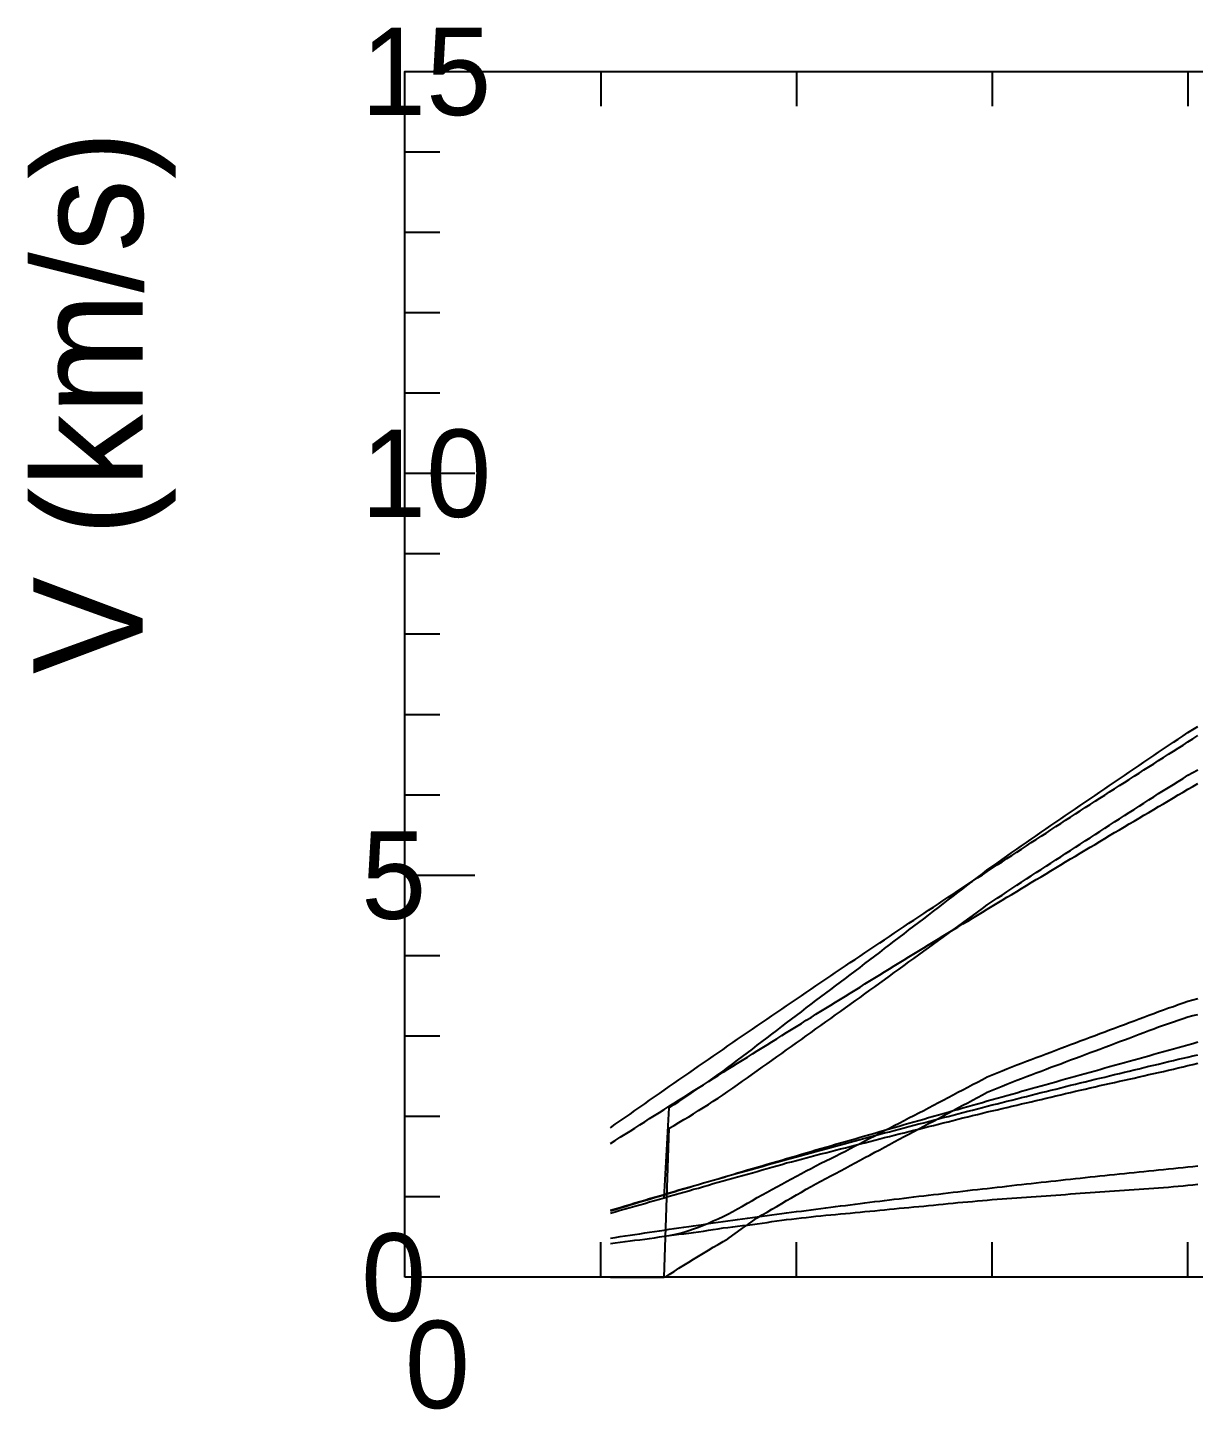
# Model space of a CAD drawing. Extents: x -35 to 194, y -35 to 136.
# Drawn here: x -34.5 to 72.2, y -12.1 to 114.4 of the extents above; entities that cross this region are included whole.
import ezdxf

# ---------------------------------------------------------------- set-up
doc = ezdxf.new("R2010")
doc.units = 0

msp = doc.modelspace()

# ---------------------------------------------------------------- linework, layer by layer
at = {"color": 0}
for p, q in [((17.92, 110.37), (17.92, 107.17)), ((35.84, 110.37), (35.84, 107.17)), ((53.76, 110.37), (53.76, 107.17)), ((71.68, 110.37), (71.68, 107.17)), ((0, 103.01), (3.2, 103.01)), ((0, 95.66), (3.2, 95.66)), ((0, 88.3), (3.2, 88.3)), ((0, 80.94), (3.2, 80.94)), ((0, 73.58), (6.4, 73.58)), ((0, 66.22), (3.2, 66.22)), ((0, 58.87), (3.2, 58.87)), ((0, 51.51), (3.2, 51.51)), ((0, 44.15), (3.2, 44.15)), ((0, 36.79), (6.4, 36.79)), ((0, 29.43), (3.2, 29.43)), ((0, 22.07), (3.2, 22.07)), ((0, 14.72), (3.2, 14.72)), ((0, 7.36), (3.2, 7.36)), ((17.92, 0), (17.92, 3.2)), ((35.84, 0), (35.84, 3.2)), ((53.76, 0), (53.76, 3.2)), ((71.68, 0), (71.68, 3.2))]:
    msp.add_line(p, q, dxfattribs=at)
msp.add_lwpolyline([(0, 0), (0, 110.37), (179.2, 110.37), (179.2, 0)], close=True, dxfattribs=at)
at = {"color": 4}
for points in [[(18.82, 5.85), (19.26, 5.98), (19.71, 6.11), (20.16, 6.23), (20.61, 6.36), (21.06, 6.49), (21.5, 6.61), (21.95, 6.74), (22.4, 6.87), (22.85, 7), (23.3, 7.13), (23.74, 7.26), (24.19, 15.5), (24.64, 15.78), (25.09, 16.08), (25.54, 16.37), (25.98, 16.67), (26.43, 16.97), (26.88, 17.28), (27.33, 17.59), (27.78, 17.9), (28.22, 18.22), (28.67, 18.54), (29.12, 18.86), (29.57, 19.18), (30.02, 19.51), (30.46, 19.85), (30.91, 20.19), (31.36, 20.53), (31.81, 20.87), (32.26, 21.22), (32.7, 21.56), (33.15, 21.9), (33.6, 22.24), (34.05, 22.58), (34.5, 22.92), (34.94, 23.26), (35.39, 23.6), (35.84, 23.94), (36.29, 24.28), (36.74, 24.63), (37.18, 24.97), (37.63, 25.31), (38.08, 25.64), (38.53, 25.98), (38.98, 26.32), (39.42, 26.65), (39.87, 26.99), (40.32, 27.33), (40.77, 27.67), (41.22, 28.01), (41.66, 28.35), (42.11, 28.69), (42.56, 29.04), (43.01, 29.38), (43.46, 29.72), (43.9, 30.06), (44.35, 30.4), (44.8, 30.74), (45.25, 31.09), (45.7, 31.43), (46.14, 31.77), (46.59, 32.11), (47.04, 32.46), (47.49, 32.8), (47.94, 33.14), (48.38, 33.48), (48.83, 33.83), (49.28, 34.17), (49.73, 34.52), (50.18, 34.86), (50.62, 35.2), (51.07, 35.55), (51.52, 35.89), (51.97, 36.23), (52.42, 36.58), (52.86, 36.92), (53.31, 37.27), (53.76, 37.58), (54.21, 37.9), (54.66, 38.22), (55.1, 38.53), (55.55, 38.85), (56, 39.17), (56.45, 39.47), (56.9, 39.78), (57.34, 40.09), (57.79, 40.4), (58.24, 40.71), (58.69, 41.02), (59.14, 41.32), (59.58, 41.63), (60.03, 41.94), (60.48, 42.25), (60.93, 42.56), (61.38, 42.87), (61.82, 43.17), (62.27, 43.48), (62.72, 43.78), (63.17, 44.09), (63.62, 44.4), (64.06, 44.7), (64.51, 45.01), (64.96, 45.31), (65.41, 45.62), (65.86, 45.92), (66.3, 46.23), (66.75, 46.53), (67.2, 46.84), (67.65, 47.14), (68.1, 47.44), (68.54, 47.75), (68.99, 48.05), (69.44, 48.35), (69.89, 48.65), (70.34, 48.95), (70.78, 49.25), (71.23, 49.54), (71.68, 49.84), (72.13, 50.12), (72.58, 50.39)], [(18.82, 0), (19.26, 0), (19.71, 0), (20.16, 0), (20.61, 0), (21.06, 0), (21.5, 0), (21.95, 0), (22.4, 0), (22.85, 0), (23.3, 0), (23.74, 0), (24.19, 13.62), (24.64, 13.88), (25.09, 14.14), (25.54, 14.41), (25.98, 14.68), (26.43, 14.95), (26.88, 15.23), (27.33, 15.52), (27.78, 15.8), (28.22, 16.09), (28.67, 16.38), (29.12, 16.68), (29.57, 16.97), (30.02, 17.28), (30.46, 17.6), (30.91, 17.92), (31.36, 18.24), (31.81, 18.56), (32.26, 18.89), (32.7, 19.2), (33.15, 19.52), (33.6, 19.83), (34.05, 20.15), (34.5, 20.47), (34.94, 20.79), (35.39, 21.11), (35.84, 21.43), (36.29, 21.75), (36.74, 22.07), (37.18, 22.4), (37.63, 22.72), (38.08, 23.04), (38.53, 23.35), (38.98, 23.67), (39.42, 23.99), (39.87, 24.31), (40.32, 24.63), (40.77, 24.95), (41.22, 25.28), (41.66, 25.6), (42.11, 25.92), (42.56, 26.25), (43.01, 26.57), (43.46, 26.9), (43.9, 27.22), (44.35, 27.54), (44.8, 27.87), (45.25, 28.19), (45.7, 28.52), (46.14, 28.84), (46.59, 29.17), (47.04, 29.49), (47.49, 29.82), (47.94, 30.14), (48.38, 30.47), (48.83, 30.8), (49.28, 31.12), (49.73, 31.45), (50.18, 31.78), (50.62, 32.1), (51.07, 32.43), (51.52, 32.76), (51.97, 33.08), (52.42, 33.41), (52.86, 33.74), (53.31, 34.07), (53.76, 34.37), (54.21, 34.67), (54.66, 34.96), (55.1, 35.26), (55.55, 35.56), (56, 35.86), (56.45, 36.15), (56.9, 36.45), (57.34, 36.74), (57.79, 37.03), (58.24, 37.32), (58.69, 37.61), (59.14, 37.9), (59.58, 38.19), (60.03, 38.48), (60.48, 38.77), (60.93, 39.06), (61.38, 39.35), (61.82, 39.64), (62.27, 39.93), (62.72, 40.22), (63.17, 40.51), (63.62, 40.79), (64.06, 41.08), (64.51, 41.37), (64.96, 41.66), (65.41, 41.95), (65.86, 42.24), (66.3, 42.53), (66.75, 42.81), (67.2, 43.1), (67.65, 43.39), (68.1, 43.68), (68.54, 43.97), (68.99, 44.25), (69.44, 44.54), (69.89, 44.81), (70.34, 45.09), (70.78, 45.37), (71.23, 45.65), (71.68, 45.93), (72.13, 46.19), (72.58, 46.44)], [(18.82, 5.85), (19.26, 5.98), (19.71, 6.11), (20.16, 6.23), (20.61, 6.36), (21.06, 6.49), (21.5, 6.61), (21.95, 6.74), (22.4, 6.87), (22.85, 7), (23.3, 7.13), (23.74, 7.26), (24.19, 7.39), (24.64, 7.52), (25.09, 7.65), (25.54, 7.78), (25.98, 7.9), (26.43, 8.03), (26.88, 8.15), (27.33, 8.28), (27.78, 8.41), (28.22, 8.55), (28.67, 8.68), (29.12, 8.81), (29.57, 8.94), (30.02, 9.06), (30.46, 9.18), (30.91, 9.3), (31.36, 9.43), (31.81, 9.55), (32.26, 9.67), (32.7, 9.8), (33.15, 9.93), (33.6, 10.06), (34.05, 10.18), (34.5, 10.31), (34.94, 10.44), (35.39, 10.56), (35.84, 10.68), (36.29, 10.8), (36.74, 10.92), (37.18, 11.04), (37.63, 11.15), (38.08, 11.27), (38.53, 11.38), (38.98, 11.5), (39.42, 11.61), (39.87, 11.73), (40.32, 11.84), (40.77, 11.96), (41.22, 12.07), (41.66, 12.18), (42.11, 12.3), (42.56, 12.41), (43.01, 12.53), (43.46, 12.64), (43.9, 12.76), (44.35, 12.87), (44.8, 12.98), (45.25, 13.1), (45.7, 13.21), (46.14, 13.32), (46.59, 13.43), (47.04, 13.55), (47.49, 13.66), (47.94, 13.77), (48.38, 13.88), (48.83, 14), (49.28, 14.11), (49.73, 14.22), (50.18, 14.33), (50.62, 14.45), (51.07, 14.56), (51.52, 14.67), (51.97, 14.78), (52.42, 14.89), (52.86, 15), (53.31, 15.11), (53.76, 15.21), (54.21, 15.32), (54.66, 15.43), (55.1, 15.53), (55.55, 15.64), (56, 15.74), (56.45, 15.85), (56.9, 15.95), (57.34, 16.05), (57.79, 16.16), (58.24, 16.26), (58.69, 16.37), (59.14, 16.47), (59.58, 16.58), (60.03, 16.68), (60.48, 16.79), (60.93, 16.89), (61.38, 17), (61.82, 17.1), (62.27, 17.21), (62.72, 17.31), (63.17, 17.41), (63.62, 17.52), (64.06, 17.62), (64.51, 17.72), (64.96, 17.82), (65.41, 17.92), (65.86, 18.02), (66.3, 18.12), (66.75, 18.22), (67.2, 18.32), (67.65, 18.42), (68.1, 18.53), (68.54, 18.63), (68.99, 18.73), (69.44, 18.83), (69.89, 18.93), (70.34, 19.04), (70.78, 19.14), (71.23, 19.25), (71.68, 19.35), (72.13, 19.46), (72.58, 19.57)]]:
    msp.add_lwpolyline(points, dxfattribs=at)
at = {"color": 3}
for points in [[(18.82, 13.67), (19.26, 13.98), (19.71, 14.3), (20.16, 14.61), (20.61, 14.92), (21.06, 15.24), (21.5, 15.55), (21.95, 15.86), (22.4, 16.18), (22.85, 16.49), (23.3, 16.8), (23.74, 17.11), (24.19, 17.43), (24.64, 17.74), (25.09, 18.05), (25.54, 18.36), (25.98, 18.67), (26.43, 18.98), (26.88, 19.29), (27.33, 19.6), (27.78, 19.91), (28.22, 20.22), (28.67, 20.53), (29.12, 20.84), (29.57, 21.15), (30.02, 21.46), (30.46, 21.76), (30.91, 22.07), (31.36, 22.38), (31.81, 22.69), (32.26, 22.99), (32.7, 23.3), (33.15, 23.61), (33.6, 23.91), (34.05, 24.22), (34.5, 24.53), (34.94, 24.83), (35.39, 25.14), (35.84, 25.44), (36.29, 25.75), (36.74, 26.05), (37.18, 26.35), (37.63, 26.66), (38.08, 26.96), (38.53, 27.27), (38.98, 27.57), (39.42, 27.87), (39.87, 28.17), (40.32, 28.48), (40.77, 28.78), (41.22, 29.08), (41.66, 29.38), (42.11, 29.68), (42.56, 29.98), (43.01, 30.28), (43.46, 30.58), (43.9, 30.88), (44.35, 31.18), (44.8, 31.48), (45.25, 31.78), (45.7, 32.08), (46.14, 32.38), (46.59, 32.68), (47.04, 32.98), (47.49, 33.28), (47.94, 33.58), (48.38, 33.87), (48.83, 34.17), (49.28, 34.47), (49.73, 34.76), (50.18, 35.06), (50.62, 35.36), (51.07, 35.65), (51.52, 35.95), (51.97, 36.24), (52.42, 36.54), (52.86, 36.83), (53.31, 37.13), (53.76, 37.42), (54.21, 37.72), (54.66, 38.01), (55.1, 38.3), (55.55, 38.6), (56, 38.89), (56.45, 39.18), (56.9, 39.48), (57.34, 39.77), (57.79, 40.06), (58.24, 40.35), (58.69, 40.64), (59.14, 40.94), (59.58, 41.23), (60.03, 41.52), (60.48, 41.81), (60.93, 42.1), (61.38, 42.39), (61.82, 42.68), (62.27, 42.97), (62.72, 43.26), (63.17, 43.55), (63.62, 43.83), (64.06, 44.12), (64.51, 44.41), (64.96, 44.7), (65.41, 44.99), (65.86, 45.27), (66.3, 45.56), (66.75, 45.85), (67.2, 46.13), (67.65, 46.42), (68.1, 46.71), (68.54, 46.99), (68.99, 47.28), (69.44, 47.56), (69.89, 47.85), (70.34, 48.14), (70.78, 48.42), (71.23, 48.7), (71.68, 48.99), (72.13, 49.27), (72.58, 49.56)], [(18.82, 12.22), (19.26, 12.51), (19.71, 12.79), (20.16, 13.07), (20.61, 13.36), (21.06, 13.64), (21.5, 13.93), (21.95, 14.21), (22.4, 14.5), (22.85, 14.78), (23.3, 15.06), (23.74, 15.35), (24.19, 15.63), (24.64, 15.91), (25.09, 16.2), (25.54, 16.48), (25.98, 16.76), (26.43, 17.04), (26.88, 17.33), (27.33, 17.61), (27.78, 17.89), (28.22, 18.17), (28.67, 18.45), (29.12, 18.74), (29.57, 19.02), (30.02, 19.3), (30.46, 19.58), (30.91, 19.86), (31.36, 20.14), (31.81, 20.42), (32.26, 20.7), (32.7, 20.98), (33.15, 21.26), (33.6, 21.54), (34.05, 21.82), (34.5, 22.1), (34.94, 22.38), (35.39, 22.66), (35.84, 22.94), (36.29, 23.22), (36.74, 23.5), (37.18, 23.77), (37.63, 24.05), (38.08, 24.33), (38.53, 24.61), (38.98, 24.89), (39.42, 25.16), (39.87, 25.44), (40.32, 25.72), (40.77, 26), (41.22, 26.27), (41.66, 26.55), (42.11, 26.83), (42.56, 27.1), (43.01, 27.38), (43.46, 27.65), (43.9, 27.93), (44.35, 28.2), (44.8, 28.48), (45.25, 28.76), (45.7, 29.03), (46.14, 29.31), (46.59, 29.58), (47.04, 29.85), (47.49, 30.13), (47.94, 30.4), (48.38, 30.68), (48.83, 30.95), (49.28, 31.22), (49.73, 31.5), (50.18, 31.77), (50.62, 32.04), (51.07, 32.32), (51.52, 32.59), (51.97, 32.86), (52.42, 33.13), (52.86, 33.4), (53.31, 33.68), (53.76, 33.95), (54.21, 34.22), (54.66, 34.49), (55.1, 34.76), (55.55, 35.03), (56, 35.3), (56.45, 35.57), (56.9, 35.84), (57.34, 36.11), (57.79, 36.38), (58.24, 36.65), (58.69, 36.92), (59.14, 37.19), (59.58, 37.46), (60.03, 37.73), (60.48, 38), (60.93, 38.27), (61.38, 38.54), (61.82, 38.8), (62.27, 39.07), (62.72, 39.34), (63.17, 39.61), (63.62, 39.87), (64.06, 40.14), (64.51, 40.41), (64.96, 40.68), (65.41, 40.94), (65.86, 41.21), (66.3, 41.48), (66.75, 41.74), (67.2, 42.01), (67.65, 42.27), (68.1, 42.54), (68.54, 42.8), (68.99, 43.07), (69.44, 43.33), (69.89, 43.6), (70.34, 43.86), (70.78, 44.13), (71.23, 44.39), (71.68, 44.66), (72.13, 44.92), (72.58, 45.19)], [(18.82, 6.12), (19.26, 6.25), (19.71, 6.38), (20.16, 6.52), (20.61, 6.65), (21.06, 6.78), (21.5, 6.92), (21.95, 7.05), (22.4, 7.18), (22.85, 7.31), (23.3, 7.44), (23.74, 7.57), (24.19, 7.7), (24.64, 7.83), (25.09, 7.97), (25.54, 8.09), (25.98, 8.22), (26.43, 8.35), (26.88, 8.48), (27.33, 8.61), (27.78, 8.74), (28.22, 8.87), (28.67, 9), (29.12, 9.12), (29.57, 9.25), (30.02, 9.38), (30.46, 9.5), (30.91, 9.63), (31.36, 9.76), (31.81, 9.88), (32.26, 10.01), (32.7, 10.13), (33.15, 10.26), (33.6, 10.38), (34.05, 10.51), (34.5, 10.63), (34.94, 10.76), (35.39, 10.88), (35.84, 11), (36.29, 11.13), (36.74, 11.25), (37.18, 11.37), (37.63, 11.49), (38.08, 11.62), (38.53, 11.74), (38.98, 11.86), (39.42, 11.98), (39.87, 12.1), (40.32, 12.22), (40.77, 12.35), (41.22, 12.47), (41.66, 12.59), (42.11, 12.71), (42.56, 12.83), (43.01, 12.95), (43.46, 13.07), (43.9, 13.19), (44.35, 13.3), (44.8, 13.42), (45.25, 13.54), (45.7, 13.66), (46.14, 13.78), (46.59, 13.9), (47.04, 14.01), (47.49, 14.13), (47.94, 14.25), (48.38, 14.36), (48.83, 14.48), (49.28, 14.6), (49.73, 14.71), (50.18, 14.83), (50.62, 14.94), (51.07, 15.06), (51.52, 15.18), (51.97, 15.29), (52.42, 15.41), (52.86, 15.52), (53.31, 15.63), (53.76, 15.75), (54.21, 15.86), (54.66, 15.98), (55.1, 16.09), (55.55, 16.2), (56, 16.32), (56.45, 16.43), (56.9, 16.54), (57.34, 16.65), (57.79, 16.77), (58.24, 16.88), (58.69, 16.99), (59.14, 17.1), (59.58, 17.21), (60.03, 17.32), (60.48, 17.44), (60.93, 17.55), (61.38, 17.66), (61.82, 17.77), (62.27, 17.88), (62.72, 17.99), (63.17, 18.1), (63.62, 18.21), (64.06, 18.31), (64.51, 18.42), (64.96, 18.53), (65.41, 18.64), (65.86, 18.75), (66.3, 18.86), (66.75, 18.97), (67.2, 19.07), (67.65, 19.18), (68.1, 19.29), (68.54, 19.4), (68.99, 19.5), (69.44, 19.61), (69.89, 19.72), (70.34, 19.82), (70.78, 19.93), (71.23, 20.03), (71.68, 20.14), (72.13, 20.25), (72.58, 20.35)]]:
    msp.add_lwpolyline(points, dxfattribs=at)
at = {"color": 1}
msp.add_lwpolyline([(18.82, 3.08), (19.26, 3.13), (19.71, 3.19), (20.16, 3.25), (20.61, 3.3), (21.06, 3.36), (21.5, 3.41), (21.95, 3.47), (22.4, 3.54), (22.85, 3.6), (23.3, 3.67), (23.74, 3.73), (24.19, 3.81), (24.64, 3.89), (25.09, 4), (25.54, 4.12), (25.98, 4.25), (26.43, 4.4), (26.88, 4.57), (27.33, 4.75), (27.78, 4.93), (28.22, 5.13), (28.67, 5.33), (29.12, 5.54), (29.57, 5.75), (30.02, 5.99), (30.46, 6.24), (30.91, 6.49), (31.36, 6.75), (31.81, 7.02), (32.26, 7.29), (32.7, 7.52), (33.15, 7.77), (33.6, 8.01), (34.05, 8.26), (34.5, 8.51), (34.94, 8.76), (35.39, 8.99), (35.84, 9.23), (36.29, 9.47), (36.74, 9.71), (37.18, 9.95), (37.63, 10.19), (38.08, 10.41), (38.53, 10.63), (38.98, 10.86), (39.42, 11.08), (39.87, 11.31), (40.32, 11.53), (40.77, 11.77), (41.22, 12), (41.66, 12.23), (42.11, 12.47), (42.56, 12.7), (43.01, 12.93), (43.46, 13.16), (43.9, 13.4), (44.35, 13.63), (44.8, 13.86), (45.25, 14.1), (45.7, 14.33), (46.14, 14.56), (46.59, 14.79), (47.04, 15.03), (47.49, 15.26), (47.94, 15.49), (48.38, 15.73), (48.83, 15.97), (49.28, 16.2), (49.73, 16.44), (50.18, 16.67), (50.62, 16.91), (51.07, 17.15), (51.52, 17.38), (51.97, 17.62), (52.42, 17.85), (52.86, 18.09), (53.31, 18.33), (53.76, 18.51), (54.21, 18.69), (54.66, 18.87), (55.1, 19.06), (55.55, 19.24), (56, 19.42), (56.45, 19.59), (56.9, 19.76), (57.34, 19.92), (57.79, 20.09), (58.24, 20.26), (58.69, 20.43), (59.14, 20.6), (59.58, 20.77), (60.03, 20.94), (60.48, 21.11), (60.93, 21.28), (61.38, 21.45), (61.82, 21.61), (62.27, 21.78), (62.72, 21.95), (63.17, 22.12), (63.62, 22.29), (64.06, 22.45), (64.51, 22.62), (64.96, 22.79), (65.41, 22.96), (65.86, 23.12), (66.3, 23.29), (66.75, 23.46), (67.2, 23.63), (67.65, 23.8), (68.1, 23.97), (68.54, 24.14), (68.99, 24.3), (69.44, 24.47), (69.89, 24.63), (70.34, 24.78), (70.78, 24.94), (71.23, 25.1), (71.68, 25.26), (72.13, 25.38), (72.58, 25.49)], dxfattribs=at)
at = {"color": 2}
for points in [[(18.82, 3.08), (19.26, 3.13), (19.71, 3.19), (20.16, 3.25), (20.61, 3.3), (21.06, 3.36), (21.5, 3.41), (21.95, 3.47), (22.4, 3.54), (22.85, 3.6), (23.3, 3.67), (23.74, 3.73), (24.19, 3.81), (24.64, 3.89), (25.09, 4), (25.54, 4.12), (25.98, 4.25), (26.43, 4.4), (26.88, 4.57), (27.33, 4.75), (27.78, 4.93), (28.22, 5.13), (28.67, 5.33), (29.12, 5.54), (29.57, 5.75), (30.02, 5.99), (30.46, 6.24), (30.91, 6.49), (31.36, 6.75), (31.81, 7.02), (32.26, 7.29), (32.7, 7.52), (33.15, 7.77), (33.6, 8.01), (34.05, 8.26), (34.5, 8.51), (34.94, 8.76), (35.39, 8.99), (35.84, 9.23), (36.29, 9.47), (36.74, 9.71), (37.18, 9.95), (37.63, 10.19), (38.08, 10.41), (38.53, 10.63), (38.98, 10.86), (39.42, 11.08), (39.87, 11.31), (40.32, 11.53), (40.77, 11.77), (41.22, 12), (41.66, 12.23), (42.11, 12.47), (42.56, 12.7), (43.01, 12.93), (43.46, 13.16), (43.9, 13.4), (44.35, 13.63), (44.8, 13.86), (45.25, 14.1), (45.7, 14.33), (46.14, 14.56), (46.59, 14.79), (47.04, 15.03), (47.49, 15.26), (47.94, 15.49), (48.38, 15.73), (48.83, 15.97), (49.28, 16.2), (49.73, 16.44), (50.18, 16.67), (50.62, 16.91), (51.07, 17.15), (51.52, 17.38), (51.97, 17.62), (52.42, 17.85), (52.86, 18.09), (53.31, 18.33), (53.76, 18.51), (54.21, 18.69), (54.66, 18.87), (55.1, 19.06), (55.55, 19.24), (56, 19.42), (56.45, 19.59), (56.9, 19.76), (57.34, 19.92), (57.79, 20.09), (58.24, 20.26), (58.69, 20.43), (59.14, 20.6), (59.58, 20.77), (60.03, 20.94), (60.48, 21.11), (60.93, 21.28), (61.38, 21.45), (61.82, 21.61), (62.27, 21.78), (62.72, 21.95), (63.17, 22.12), (63.62, 22.29), (64.06, 22.45), (64.51, 22.62), (64.96, 22.79), (65.41, 22.96), (65.86, 23.12), (66.3, 23.29), (66.75, 23.46), (67.2, 23.63), (67.65, 23.8), (68.1, 23.97), (68.54, 24.14), (68.99, 24.3), (69.44, 24.47), (69.89, 24.63), (70.34, 24.78), (70.78, 24.94), (71.23, 25.1), (71.68, 25.26), (72.13, 25.38), (72.58, 25.49)], [(18.82, 6.06), (19.26, 6.19), (19.71, 6.33), (20.16, 6.46), (20.61, 6.6), (21.06, 6.73), (21.5, 6.87), (21.95, 7), (22.4, 7.14), (22.85, 7.27), (23.3, 7.41), (23.74, 7.54), (24.19, 7.67), (24.64, 7.81), (25.09, 7.94), (25.54, 8.07), (25.98, 8.21), (26.43, 8.34), (26.88, 8.47), (27.33, 8.61), (27.78, 8.74), (28.22, 8.87), (28.67, 9), (29.12, 9.14), (29.57, 9.27), (30.02, 9.4), (30.46, 9.53), (30.91, 9.66), (31.36, 9.8), (31.81, 9.93), (32.26, 10.06), (32.7, 10.19), (33.15, 10.32), (33.6, 10.45), (34.05, 10.58), (34.5, 10.71), (34.94, 10.85), (35.39, 10.98), (35.84, 11.11), (36.29, 11.24), (36.74, 11.37), (37.18, 11.5), (37.63, 11.63), (38.08, 11.76), (38.53, 11.89), (38.98, 12.02), (39.42, 12.15), (39.87, 12.28), (40.32, 12.41), (40.77, 12.54), (41.22, 12.66), (41.66, 12.79), (42.11, 12.92), (42.56, 13.05), (43.01, 13.18), (43.46, 13.31), (43.9, 13.44), (44.35, 13.57), (44.8, 13.69), (45.25, 13.82), (45.7, 13.95), (46.14, 14.08), (46.59, 14.21), (47.04, 14.33), (47.49, 14.46), (47.94, 14.59), (48.38, 14.72), (48.83, 14.85), (49.28, 14.97), (49.73, 15.1), (50.18, 15.23), (50.62, 15.35), (51.07, 15.48), (51.52, 15.61), (51.97, 15.74), (52.42, 15.86), (52.86, 15.99), (53.31, 16.12), (53.76, 16.24), (54.21, 16.37), (54.66, 16.5), (55.1, 16.62), (55.55, 16.75), (56, 16.87), (56.45, 17), (56.9, 17.13), (57.34, 17.25), (57.79, 17.38), (58.24, 17.5), (58.69, 17.63), (59.14, 17.76), (59.58, 17.88), (60.03, 18.01), (60.48, 18.13), (60.93, 18.26), (61.38, 18.38), (61.82, 18.51), (62.27, 18.63), (62.72, 18.76), (63.17, 18.89), (63.62, 19.01), (64.06, 19.14), (64.51, 19.26), (64.96, 19.39), (65.41, 19.51), (65.86, 19.64), (66.3, 19.76), (66.75, 19.89), (67.2, 20.01), (67.65, 20.14), (68.1, 20.26), (68.54, 20.39), (68.99, 20.51), (69.44, 20.64), (69.89, 20.76), (70.34, 20.89), (70.78, 21.01), (71.23, 21.14), (71.68, 21.27), (72.13, 21.39), (72.58, 21.52)], [(18.82, 3.56), (19.26, 3.63), (19.71, 3.7), (20.16, 3.77), (20.61, 3.83), (21.06, 3.9), (21.5, 3.97), (21.95, 4.04), (22.4, 4.1), (22.85, 4.17), (23.3, 4.24), (23.74, 4.3), (24.19, 4.37), (24.64, 4.44), (25.09, 4.5), (25.54, 4.57), (25.98, 4.63), (26.43, 4.7), (26.88, 4.76), (27.33, 4.82), (27.78, 4.89), (28.22, 4.95), (28.67, 5.01), (29.12, 5.08), (29.57, 5.14), (30.02, 5.2), (30.46, 5.26), (30.91, 5.32), (31.36, 5.39), (31.81, 5.45), (32.26, 5.51), (32.7, 5.57), (33.15, 5.63), (33.6, 5.69), (34.05, 5.75), (34.5, 5.81), (34.94, 5.87), (35.39, 5.93), (35.84, 5.99), (36.29, 6.04), (36.74, 6.1), (37.18, 6.16), (37.63, 6.22), (38.08, 6.28), (38.53, 6.34), (38.98, 6.39), (39.42, 6.45), (39.87, 6.51), (40.32, 6.56), (40.77, 6.62), (41.22, 6.68), (41.66, 6.73), (42.11, 6.79), (42.56, 6.84), (43.01, 6.9), (43.46, 6.95), (43.9, 7.01), (44.35, 7.06), (44.8, 7.12), (45.25, 7.17), (45.7, 7.23), (46.14, 7.28), (46.59, 7.34), (47.04, 7.39), (47.49, 7.44), (47.94, 7.5), (48.38, 7.55), (48.83, 7.6), (49.28, 7.66), (49.73, 7.71), (50.18, 7.76), (50.62, 7.81), (51.07, 7.86), (51.52, 7.92), (51.97, 7.97), (52.42, 8.02), (52.86, 8.07), (53.31, 8.12), (53.76, 8.17), (54.21, 8.22), (54.66, 8.27), (55.1, 8.33), (55.55, 8.38), (56, 8.43), (56.45, 8.48), (56.9, 8.53), (57.34, 8.57), (57.79, 8.62), (58.24, 8.67), (58.69, 8.72), (59.14, 8.77), (59.58, 8.82), (60.03, 8.87), (60.48, 8.92), (60.93, 8.97), (61.38, 9.01), (61.82, 9.06), (62.27, 9.11), (62.72, 9.16), (63.17, 9.21), (63.62, 9.25), (64.06, 9.3), (64.51, 9.35), (64.96, 9.39), (65.41, 9.44), (65.86, 9.49), (66.3, 9.53), (66.75, 9.58), (67.2, 9.63), (67.65, 9.67), (68.1, 9.72), (68.54, 9.76), (68.99, 9.81), (69.44, 9.85), (69.89, 9.9), (70.34, 9.94), (70.78, 9.99), (71.23, 10.03), (71.68, 10.08), (72.13, 10.12), (72.58, 10.17)]]:
    msp.add_lwpolyline(points, dxfattribs=at)
at = {"color": 6}
msp.add_lwpolyline([(23.81, 0), (24.19, 0.24), (24.64, 0.52), (25.09, 0.8), (25.54, 1.08), (25.98, 1.36), (26.43, 1.64), (26.88, 1.92), (27.33, 2.19), (27.78, 2.45), (28.22, 2.72), (28.67, 2.98), (29.12, 3.25), (29.57, 3.51), (30.02, 3.83), (30.46, 4.15), (30.91, 4.47), (31.36, 4.79), (31.81, 5.1), (32.26, 5.42), (32.7, 5.68), (33.15, 5.94), (33.6, 6.21), (34.05, 6.47), (34.5, 6.73), (34.94, 7), (35.39, 7.25), (35.84, 7.51), (36.29, 7.77), (36.74, 8.03), (37.18, 8.28), (37.63, 8.54), (38.08, 8.77), (38.53, 9.01), (38.98, 9.25), (39.42, 9.48), (39.87, 9.72), (40.32, 9.96), (40.77, 10.2), (41.22, 10.45), (41.66, 10.69), (42.11, 10.93), (42.56, 11.17), (43.01, 11.42), (43.46, 11.65), (43.9, 11.89), (44.35, 12.13), (44.8, 12.37), (45.25, 12.61), (45.7, 12.85), (46.14, 13.09), (46.59, 13.33), (47.04, 13.57), (47.49, 13.81), (47.94, 14.05), (48.38, 14.28), (48.83, 14.52), (49.28, 14.76), (49.73, 15), (50.18, 15.24), (50.62, 15.48), (51.07, 15.72), (51.52, 15.96), (51.97, 16.2), (52.42, 16.44), (52.86, 16.68), (53.31, 16.91), (53.76, 17.1), (54.21, 17.28), (54.66, 17.47), (55.1, 17.65), (55.55, 17.83), (56, 18.02), (56.45, 18.18), (56.9, 18.35), (57.34, 18.52), (57.79, 18.69), (58.24, 18.86), (58.69, 19.03), (59.14, 19.2), (59.58, 19.36), (60.03, 19.53), (60.48, 19.7), (60.93, 19.87), (61.38, 20.04), (61.82, 20.2), (62.27, 20.37), (62.72, 20.54), (63.17, 20.71), (63.62, 20.87), (64.06, 21.04), (64.51, 21.21), (64.96, 21.38), (65.41, 21.55), (65.86, 21.71), (66.3, 21.88), (66.75, 22.05), (67.2, 22.22), (67.65, 22.39), (68.1, 22.56), (68.54, 22.73), (68.99, 22.89), (69.44, 23.05), (69.89, 23.21), (70.34, 23.36), (70.78, 23.52), (71.23, 23.67), (71.68, 23.82), (72.13, 23.93), (72.58, 24.03)], dxfattribs=at)
at = {"color": 5}
msp.add_lwpolyline([(18.82, 3.08), (19.26, 3.13), (19.71, 3.19), (20.16, 3.25), (20.61, 3.3), (21.06, 3.36), (21.5, 3.41), (21.95, 3.47), (22.4, 3.54), (22.85, 3.6), (23.3, 3.67), (23.74, 3.73), (24.19, 3.8), (24.64, 3.86), (25.09, 3.91), (25.54, 3.97), (25.98, 4.03), (26.43, 4.09), (26.88, 4.14), (27.33, 4.21), (27.78, 4.28), (28.22, 4.35), (28.67, 4.42), (29.12, 4.49), (29.57, 4.55), (30.02, 4.61), (30.46, 4.66), (30.91, 4.71), (31.36, 4.76), (31.81, 4.81), (32.26, 4.87), (32.7, 4.93), (33.15, 5), (33.6, 5.07), (34.05, 5.13), (34.5, 5.2), (34.94, 5.27), (35.39, 5.31), (35.84, 5.36), (36.29, 5.41), (36.74, 5.46), (37.18, 5.51), (37.63, 5.56), (38.08, 5.61), (38.53, 5.65), (38.98, 5.69), (39.42, 5.73), (39.87, 5.78), (40.32, 5.82), (40.77, 5.86), (41.22, 5.9), (41.66, 5.95), (42.11, 5.99), (42.56, 6.03), (43.01, 6.07), (43.46, 6.12), (43.9, 6.16), (44.35, 6.21), (44.8, 6.25), (45.25, 6.3), (45.7, 6.34), (46.14, 6.38), (46.59, 6.42), (47.04, 6.46), (47.49, 6.5), (47.94, 6.54), (48.38, 6.59), (48.83, 6.63), (49.28, 6.68), (49.73, 6.72), (50.18, 6.76), (50.62, 6.81), (51.07, 6.85), (51.52, 6.89), (51.97, 6.93), (52.42, 6.97), (52.86, 7.01), (53.31, 7.05), (53.76, 7.09), (54.21, 7.12), (54.66, 7.15), (55.1, 7.19), (55.55, 7.22), (56, 7.25), (56.45, 7.28), (56.9, 7.31), (57.34, 7.34), (57.79, 7.37), (58.24, 7.4), (58.69, 7.43), (59.14, 7.47), (59.58, 7.5), (60.03, 7.54), (60.48, 7.57), (60.93, 7.61), (61.38, 7.64), (61.82, 7.68), (62.27, 7.71), (62.72, 7.74), (63.17, 7.78), (63.62, 7.81), (64.06, 7.84), (64.51, 7.87), (64.96, 7.9), (65.41, 7.93), (65.86, 7.95), (66.3, 7.98), (66.75, 8.01), (67.2, 8.04), (67.65, 8.07), (68.1, 8.1), (68.54, 8.13), (68.99, 8.16), (69.44, 8.19), (69.89, 8.24), (70.34, 8.28), (70.78, 8.32), (71.23, 8.36), (71.68, 8.4), (72.13, 8.45), (72.58, 8.5)], dxfattribs=at)

# ---------------------------------------------------------------- texts
at = {"color": 0}
for s, p in [('15', (-4, 106.37)), ('10', (-4, 69.58)), ('5', (-4, 32.79)), ('0', (-4, -4)), ('0', (0, -12))]:
    msp.add_text(s, height=8, dxfattribs=at).set_placement(p)
msp.add_text('V (km/s)', height=10, rotation=90, dxfattribs=at).set_placement((-24, 55.19))

doc.saveas('drawing.dxf')
